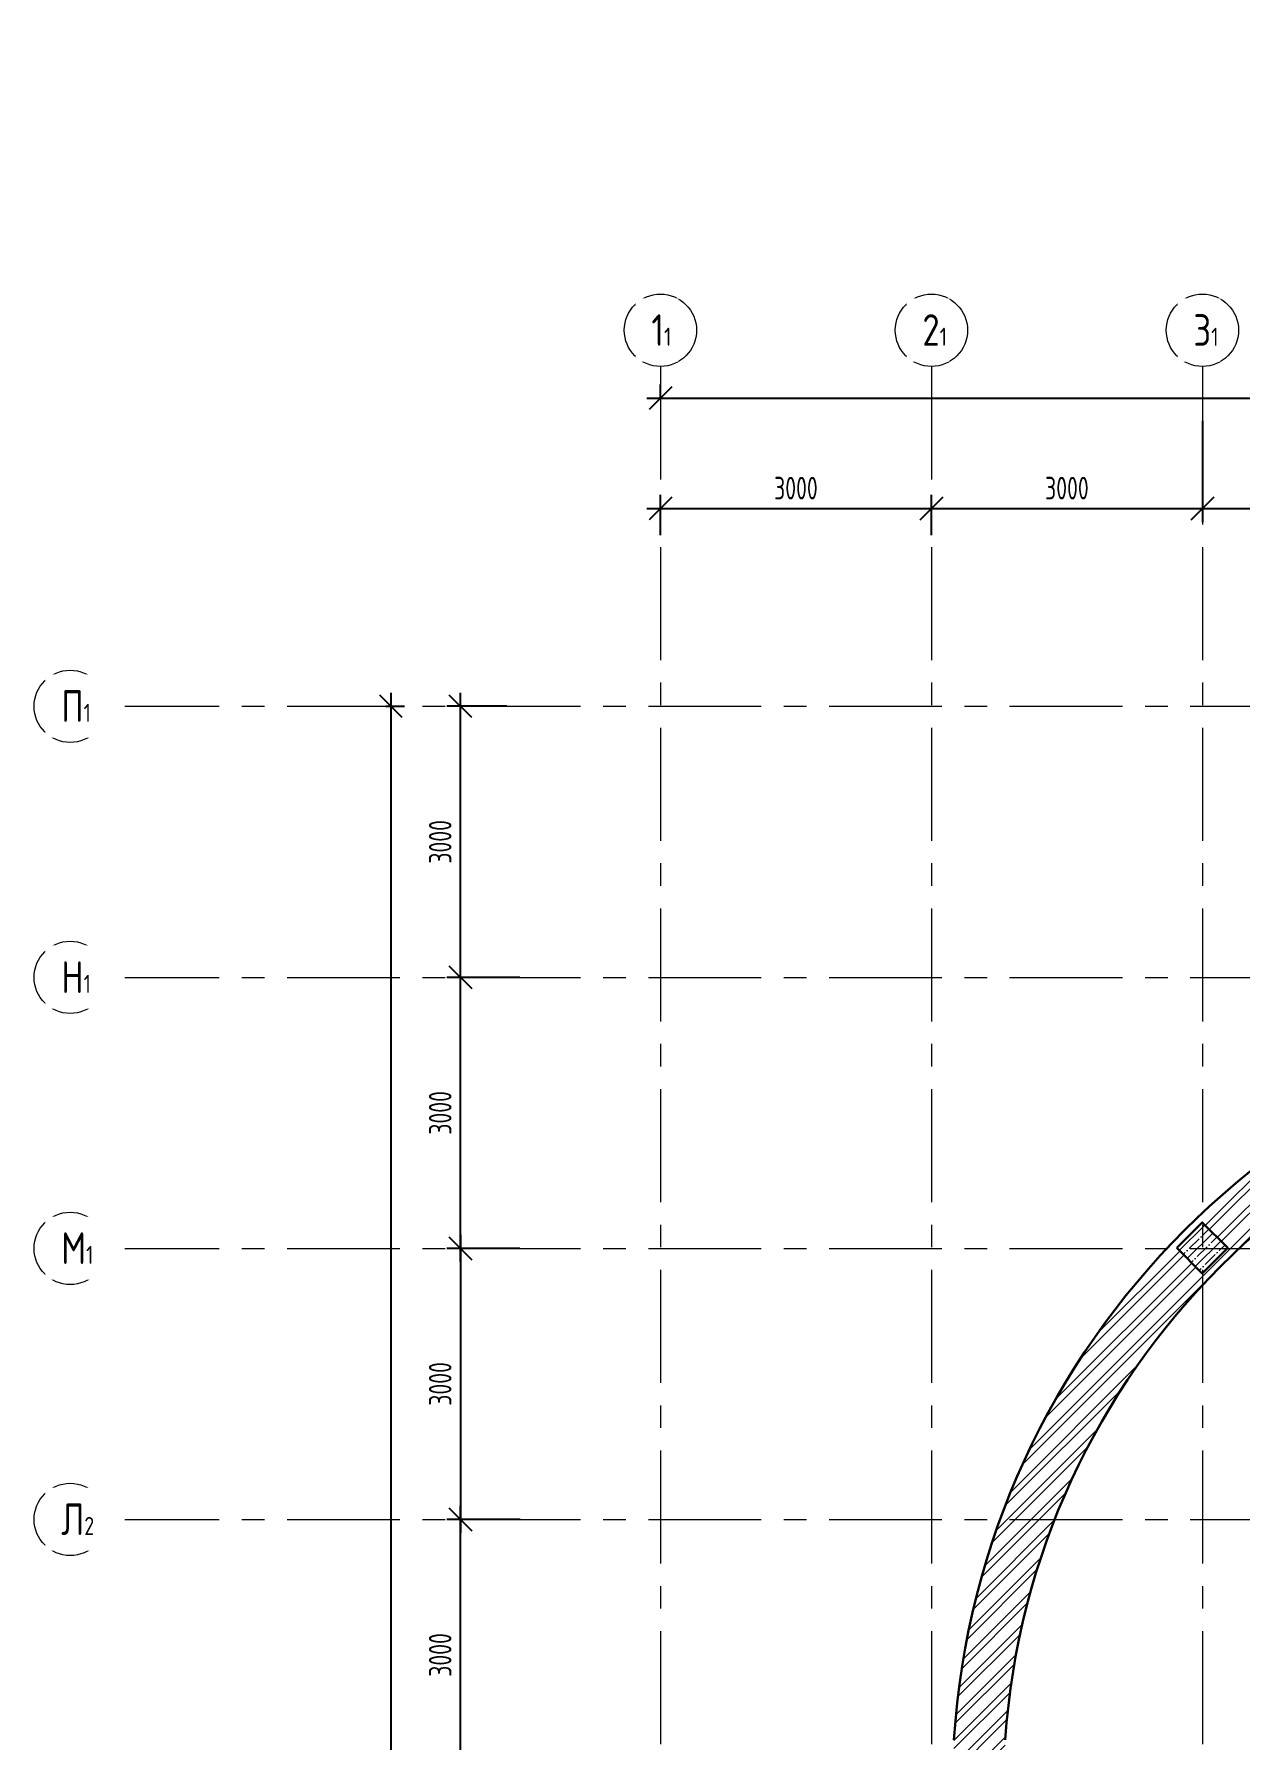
# Model space of a CAD drawing. Header units: millimetres. Extents: x -248073 to 8952771, y -150083 to 710860.
# Drawn here: x -13364 to -15, y -56045 to -37165 of the extents above; entities that cross this region are included whole.
import ezdxf
from ezdxf import colors
from ezdxf.entities.mleader import LeaderData, LeaderLine
from ezdxf.math import Vec2, Vec3

# ---------------------------------------------------------------- set-up
doc = ezdxf.new("R2010")
doc.units = ezdxf.units.MM
doc.linetypes.add('CENTER', pattern=[2, 1.25, -0.25, 0.25, -0.25])
doc.layers.get('Defpoints').update_dxf_attribs({"color": 8})
for name, color, linetype, lineweight in [('АР_Колонны', 5, 'Continuous', 30), ('АР_Колонны Штрих', 250, 'Continuous', 5), ('АР_МосжилНии_Стены', 202, 'Continuous', 30), ('АР_Оси', 193, 'Continuous', 9), ('АР_Оси размеры', 164, 'Continuous', 9), ('АР_Отметки', 250, 'Continuous', 15), ('АР_Штриховка кирпич', 250, 'Continuous', 9)]:
    doc.layers.add(name, color=color, linetype=linetype, lineweight=lineweight)
doc.styles.add('ISOCPEUR', font='', dxfattribs={"width": 0.7})
doc.styles.add('ГОСТ 2.304', font='', dxfattribs={"width": 0.7})
doc.styles.get('ISOCPEUR').set_extended_font_data('ISOCPEUR')
doc.styles.get('ГОСТ 2.304').set_extended_font_data('ISOCPEUR')
doc.dimstyles.new('СПДС', dxfattribs={"dimscale": 100, "dimtxt": 2.5, "dimasz": 2.5, "dimexe": 1.5, "dimexo": 0, "dimgap": 1, "dimtad": 1, "dimdec": 0, "dimrnd": 1, "dimtxsty": 'ГОСТ 2.304', "dimblk": 'OBLIQUE', "dimcen": 2.5, "dimdle": 1.5, "dimadec": 0, "dimazin": 2, "dimtfac": 0.75, "dimtdec": 0, "dimtmove": 1, "dimatfit": 3, "dimfxl": 1, "dimtolj": 1, "dimarcsym": 1})

# ---------------------------------------------------------------- blocks, each defined once
blk = doc.blocks.new('_Oblique')
at = {"color": 8, "linetype": 'ByBlock', "lineweight": -2}
blk.add_line((-0.5, -0.5), (0.5, 0.5), dxfattribs=at)
blk = doc.blocks.new('*D918')
at = {"layer": 'Defpoints', "color": 0, "ltscale": 100, "transparency": 16777216}
for p in [(-8643, -53605), (-7983, -53605), (-8131, -56605)]:
    blk.add_point(p, dxfattribs=at)
at = {"layer": 'АР_Оси размеры', "color": 8, "lineweight": -2, "ltscale": 100, "transparency": 16777216}
for p, q in [((-7983, -53605), (-8793, -53605)), ((-8643, -56755), (-8643, -53455)), ((-8131, -56605), (-8793, -56605))]:
    blk.add_line(p, q, dxfattribs=at)
at = {"layer": 'АР_Оси размеры', "color": 8, "lineweight": -2, "ltscale": 100, "transparency": 16777216, "xscale": 250, "yscale": 250, "zscale": 250}
for p, rotation in [((-8643, -53605), 90), ((-8643, -56605), 270)]:
    blk.add_blockref('_Oblique', p, dxfattribs=dict(at, rotation=rotation))
at = {"layer": 'АР_Оси размеры', "color": 8, "ltscale": 100, "transparency": 16777216, "insert": (-8868, -55105), "char_height": 250, "attachment_point": 5, "rotation": 90, "style": 'ГОСТ 2.304'}
blk.add_mtext('\\A1;3000', dxfattribs=at)
blk = doc.blocks.new('*D919')
at = {"layer": 'Defpoints', "color": 0, "ltscale": 100, "transparency": 16777216}
for p in [(-8643, -47605), (-8131, -47605), (-7988, -50605)]:
    blk.add_point(p, dxfattribs=at)
at = {"layer": 'АР_Оси размеры', "color": 8, "lineweight": -2, "ltscale": 100, "transparency": 16777216}
for p, q in [((-8643, -50755), (-8643, -47455)), ((-8131, -47605), (-8793, -47605)), ((-7988, -50605), (-8793, -50605))]:
    blk.add_line(p, q, dxfattribs=at)
at = {"layer": 'АР_Оси размеры', "color": 8, "lineweight": -2, "ltscale": 100, "transparency": 16777216, "xscale": 250, "yscale": 250, "zscale": 250}
for p, rotation in [((-8643, -47605), 90), ((-8643, -50605), 270)]:
    blk.add_blockref('_Oblique', p, dxfattribs=dict(at, rotation=rotation))
at = {"layer": 'АР_Оси размеры', "color": 8, "ltscale": 100, "transparency": 16777216, "insert": (-8868, -49105), "char_height": 250, "attachment_point": 5, "rotation": 90, "style": 'ГОСТ 2.304'}
blk.add_mtext('\\A1;3000', dxfattribs=at)
blk = doc.blocks.new('*D920')
at = {"layer": 'Defpoints', "color": 0, "ltscale": 100, "transparency": 16777216}
for p in [(-8643, -44605), (-8131, -44605), (-7988, -47605)]:
    blk.add_point(p, dxfattribs=at)
at = {"layer": 'АР_Оси размеры', "color": 8, "lineweight": -2, "ltscale": 100, "transparency": 16777216}
for p, q in [((-8643, -47755), (-8643, -44455)), ((-8131, -44605), (-8793, -44605)), ((-7988, -47605), (-8793, -47605))]:
    blk.add_line(p, q, dxfattribs=at)
at = {"layer": 'АР_Оси размеры', "color": 8, "lineweight": -2, "ltscale": 100, "transparency": 16777216, "xscale": 250, "yscale": 250, "zscale": 250}
for p, rotation in [((-8643, -44605), 90), ((-8643, -47605), 270)]:
    blk.add_blockref('_Oblique', p, dxfattribs=dict(at, rotation=rotation))
at = {"layer": 'АР_Оси размеры', "color": 8, "ltscale": 100, "transparency": 16777216, "insert": (-8868, -46105), "char_height": 250, "attachment_point": 5, "rotation": 90, "style": 'ГОСТ 2.304'}
blk.add_mtext('\\A1;3000', dxfattribs=at)
blk = doc.blocks.new('*D921')
at = {"layer": 'Defpoints', "color": 0, "ltscale": 100, "transparency": 16777216}
for p in [(-9469, -44605), (-9469, -92520), (-9413, -92520)]:
    blk.add_point(p, dxfattribs=at)
at = {"layer": 'АР_Оси размеры', "color": 8, "lineweight": -2, "ltscale": 100, "transparency": 16777216}
for p, q in [((-9413, -44455), (-9413, -92670)), ((-9469, -44605), (-9263, -44605)), ((-9469, -92520), (-9263, -92520))]:
    blk.add_line(p, q, dxfattribs=at)
at = {"layer": 'АР_Оси размеры', "color": 8, "lineweight": -2, "ltscale": 100, "transparency": 16777216, "xscale": 250, "yscale": 250, "zscale": 250}
for p, rotation in [((-9413, -44605), 90), ((-9413, -92520), 270)]:
    blk.add_blockref('_Oblique', p, dxfattribs=dict(at, rotation=rotation))
at = {"layer": 'АР_Оси размеры', "color": 8, "ltscale": 100, "transparency": 16777216, "insert": (-9640, -68563), "char_height": 250, "attachment_point": 5, "rotation": 90, "style": 'ГОСТ 2.304'}
blk.add_mtext('\\A1;47915', dxfattribs=at)
blk = doc.blocks.new('*D948')
at = {"layer": 'Defpoints', "color": 0, "ltscale": 100, "transparency": 16777216}
for p in [(-7988, -50605), (-8643, -53605), (-7983, -53605)]:
    blk.add_point(p, dxfattribs=at)
at = {"layer": 'АР_Оси размеры', "color": 8, "lineweight": -2, "ltscale": 100, "transparency": 16777216}
for p, q in [((-8643, -50455), (-8643, -53755)), ((-7988, -50605), (-8793, -50605)), ((-7983, -53605), (-8793, -53605))]:
    blk.add_line(p, q, dxfattribs=at)
at = {"layer": 'АР_Оси размеры', "color": 8, "lineweight": -2, "ltscale": 100, "transparency": 16777216, "xscale": 250, "yscale": 250, "zscale": 250}
for p, rotation in [((-8643, -50605), 90), ((-8643, -53605), 270)]:
    blk.add_blockref('_Oblique', p, dxfattribs=dict(at, rotation=rotation))
at = {"layer": 'АР_Оси размеры', "color": 8, "ltscale": 100, "transparency": 16777216, "insert": (-8868, -52105), "char_height": 250, "attachment_point": 5, "rotation": 90, "style": 'ГОСТ 2.304'}
blk.add_mtext('\\A1;3000', dxfattribs=at)
blk = doc.blocks.new('*D935')
at = {"layer": 'Defpoints', "color": 0, "ltscale": 100, "transparency": 16777216}
for p in [(-3430, -42415), (-6430, -42709), (-3430, -42709)]:
    blk.add_point(p, dxfattribs=at)
at = {"layer": 'АР_Оси размеры', "color": 8, "lineweight": -2, "ltscale": 100, "transparency": 16777216}
for p, q in [((-6430, -42709), (-6430, -42265)), ((-3430, -42709), (-3430, -42265)), ((-6580, -42415), (-3280, -42415))]:
    blk.add_line(p, q, dxfattribs=at)
at = {"layer": 'АР_Оси размеры', "color": 8, "lineweight": -2, "ltscale": 100, "transparency": 16777216, "xscale": 250, "yscale": 250, "zscale": 250, "rotation": 180}
blk.add_blockref('_Oblique', (-6430, -42415), dxfattribs=at)
at = {"layer": 'АР_Оси размеры', "color": 8, "lineweight": -2, "ltscale": 100, "transparency": 16777216, "xscale": 250, "yscale": 250, "zscale": 250}
blk.add_blockref('_Oblique', (-3430, -42415), dxfattribs=at)
at = {"layer": 'АР_Оси размеры', "color": 8, "ltscale": 100, "transparency": 16777216, "insert": (-4930, -42190), "char_height": 250, "attachment_point": 5, "style": 'ГОСТ 2.304'}
blk.add_mtext('\\A1;3000', dxfattribs=at)
blk = doc.blocks.new('*D936')
at = {"layer": 'Defpoints', "color": 0, "ltscale": 100, "transparency": 16777216}
for p in [(-430, -41445), (-430, -42415), (-3430, -42709)]:
    blk.add_point(p, dxfattribs=at)
at = {"layer": 'АР_Оси размеры', "color": 8, "lineweight": -2, "ltscale": 100, "transparency": 16777216}
for p, q in [((-430, -41445), (-430, -42565)), ((-3430, -42709), (-3430, -42265)), ((-3580, -42415), (-280, -42415))]:
    blk.add_line(p, q, dxfattribs=at)
at = {"layer": 'АР_Оси размеры', "color": 8, "lineweight": -2, "ltscale": 100, "transparency": 16777216, "xscale": 250, "yscale": 250, "zscale": 250, "rotation": 180}
blk.add_blockref('_Oblique', (-3430, -42415), dxfattribs=at)
at = {"layer": 'АР_Оси размеры', "color": 8, "lineweight": -2, "ltscale": 100, "transparency": 16777216, "xscale": 250, "yscale": 250, "zscale": 250}
blk.add_blockref('_Oblique', (-430, -42415), dxfattribs=at)
at = {"layer": 'АР_Оси размеры', "color": 8, "ltscale": 100, "transparency": 16777216, "insert": (-1930, -42190), "char_height": 250, "attachment_point": 5, "style": 'ГОСТ 2.304'}
blk.add_mtext('\\A1;3000', dxfattribs=at)
blk = doc.blocks.new('*D937')
at = {"layer": 'Defpoints', "color": 0, "ltscale": 100, "transparency": 16777216}
for p in [(-430, -41445), (2570, -41827), (2570, -42415)]:
    blk.add_point(p, dxfattribs=at)
at = {"layer": 'АР_Оси размеры', "color": 8, "lineweight": -2, "ltscale": 100, "transparency": 16777216}
for p, q in [((-430, -41445), (-430, -42565)), ((2570, -41827), (2570, -42565)), ((-580, -42415), (2720, -42415))]:
    blk.add_line(p, q, dxfattribs=at)
at = {"layer": 'АР_Оси размеры', "color": 8, "lineweight": -2, "ltscale": 100, "transparency": 16777216, "xscale": 250, "yscale": 250, "zscale": 250, "rotation": 180}
blk.add_blockref('_Oblique', (-430, -42415), dxfattribs=at)
at = {"layer": 'АР_Оси размеры', "color": 8, "lineweight": -2, "ltscale": 100, "transparency": 16777216, "xscale": 250, "yscale": 250, "zscale": 250}
blk.add_blockref('_Oblique', (2570, -42415), dxfattribs=at)
at = {"layer": 'АР_Оси размеры', "color": 8, "ltscale": 100, "transparency": 16777216, "insert": (1070, -42190), "char_height": 250, "attachment_point": 5, "style": 'ГОСТ 2.304'}
blk.add_mtext('\\A1;3000', dxfattribs=at)
blk = doc.blocks.new('*D909')
at = {"layer": 'Defpoints', "color": 0, "ltscale": 100, "transparency": 16777216}
for p in [(-6430, -41193), (57080, -41193), (57080, -41193)]:
    blk.add_point(p, dxfattribs=at)
at = {"layer": 'АР_Оси размеры', "color": 8, "lineweight": -2, "ltscale": 100, "transparency": 16777216}
for p, q in [((-6430, -41193), (-6430, -41043)), ((57080, -41193), (57080, -41043)), ((-6580, -41193), (57230, -41193))]:
    blk.add_line(p, q, dxfattribs=at)
at = {"layer": 'АР_Оси размеры', "color": 8, "lineweight": -2, "ltscale": 100, "transparency": 16777216, "xscale": 250, "yscale": 250, "zscale": 250, "rotation": 180}
blk.add_blockref('_Oblique', (-6430, -41193), dxfattribs=at)
at = {"layer": 'АР_Оси размеры', "color": 8, "lineweight": -2, "ltscale": 100, "transparency": 16777216, "xscale": 250, "yscale": 250, "zscale": 250}
blk.add_blockref('_Oblique', (57080, -41193), dxfattribs=at)
at = {"layer": 'АР_Оси размеры', "color": 8, "ltscale": 100, "transparency": 16777216, "insert": (25325, -40968), "char_height": 250, "attachment_point": 5, "style": 'ГОСТ 2.304'}
blk.add_mtext('\\A1;63510', dxfattribs=at)
blk = doc.blocks.new('_DotSmall')
at = {"color": 8, "linetype": 'ByBlock', "const_width": 0.5}
blk.add_lwpolyline([(-0.0625, 0, 1), (0.0625, 0, 1)], format="xyb", close=True, dxfattribs=at)

msp = doc.modelspace()

# ---------------------------------------------------------------- hatches: boundary and pattern name
at = {"layer": 'АР_Колонны Штрих', "ltscale": 100}
h = msp.add_hatch(dxfattribs=at)
h.set_pattern_fill('ANSI35', color=8, scale=500)
h.set_pattern_definition([(45, (-957799.89, -10722.74), (-88.388348, 88.388348), []), (45, (-957711.5, -10722.74), (-88.388348, 88.388348), [156.25, -31.25, 0, -31.25])])
h.paths.add_polyline_path([(-432.01, -50317.45), (-714.86, -50600.29), (-432.01, -50883.13), (-149.17, -50600.29)])
at = {"layer": 'АР_Штриховка кирпич', "ltscale": 100}
h = msp.add_hatch(dxfattribs=at)
h.set_pattern_fill('ANSI32', color=8, scale=500)
h.set_pattern_definition([(45, (346742.01, -175205.68), (-132.58252, 132.58252), []), (45, (346830.4, -175205.68), (-132.58252, 132.58252), [])])
h.paths.add_polyline_path([(-430.06, -50881.18), (-432.01, -50883.13), (-710.14, -50605), (-432.01, -50317.45), (-149.17, -50600.29)], flags=16)
edge = h.paths.add_edge_path()
edge.add_line((-2490.06, -56345), (-2613.36, -56345))
edge.add_line((-2613.36, -56345), (-2613.36, -56045))
edge.add_arc((5578.14, -56613.2), 8211.19, 93.967965, 176.032035, ccw=False)
edge.add_line((5009.94, -48421.7), (5009.94, -47854.78))
edge.add_arc((5569.89, -56604.86), 8767.98, 93.661589, 123.745076)
edge.add_arc((5569.94, -56605), 8768.12, 123.744822, 152.844957)
edge.add_arc((5569.94, -56605), 8768.12, 152.844957, 176.338157)
edge.add_line((-3180.28, -56045), (-3180.28, -56345))
edge.add_line((-3180.28, -56345), (-6690.06, -56344.86))
edge.add_line((-6690.06, -56344.86), (-6690.06, -58445.67))
edge.add_line((-6690.06, -58445.67), (-6571.15, -58445.67))
edge.add_line((-6571.15, -58445.67), (-6571.15, -58561.6))
edge.add_line((-6571.15, -58561.6), (-6180.06, -58561.6))
edge.add_line((-6180.06, -58561.6), (-6180.06, -56855))
edge.add_line((-6180.06, -56855), (-2490.06, -56855.28))
edge.add_line((-2490.06, -56855.28), (-2490.06, -56345))

# ---------------------------------------------------------------- linework, layer by layer
at = {"layer": 'АР_Колонны', "color": 8, "ltscale": 100}
msp.add_lwpolyline([(-714.86, -50600.29), (-432.01, -50317.45), (-149.17, -50600.29), (-432.01, -50883.13)], close=True, dxfattribs=at)
at = {"layer": 'АР_МосжилНии_Стены', "color": 8, "ltscale": 100}
for radius, start, end in [(8768.12, 93.661843, 176.338157), (8202.44, 93.914764, 176.085236)]:
    msp.add_arc((5569.94, -56605), radius, start, end, dxfattribs=at)
at = {"layer": 'АР_Оси', "color": 8, "linetype": 'CENTER', "ltscale": 1000}
for p, q in [((-6430.06, -40842.53), (-6430.06, -96574.88)), ((-3430.06, -40842.53), (-3430.06, -96574.88)), ((-430.06, -40842.53), (-430.06, -96574.88)), ((-12563.76, -44605), (70614.65, -44605)), ((-12563.76, -47605), (70614.65, -47605)), ((-12563.76, -50605), (70614.65, -50605)), ((-12563.76, -53605), (70614.65, -53605))]:
    msp.add_line(p, q, dxfattribs=at)
at = {"layer": 'АР_Оси', "color": 8, "ltscale": 0.5}
for centre in [(-6430.06, -40442.53), (-3430.06, -40442.53), (-430.06, -40442.53), (-12963.76, -44605), (-12963.76, -47605), (-12963.76, -50605), (-12963.76, -53605)]:
    msp.add_circle(centre, 400, dxfattribs=at)

# ---------------------------------------------------------------- dimensions: what is measured, and where the dimension line sits
at = {"layer": 'АР_Оси размеры', "color": 8, "ltscale": 100}
for base, p1, p2, picture, middle in [((-430.06, -42414.9), (-3430.06, -42708.77), (-430.06, -41445.12), '*D936', (-1930.06, -42189.9)), ((2569.94, -42414.9), (-430.06, -41445.12), (2569.94, -41827.15), '*D937', (1069.94, -42189.9)), ((-3430.06, -42414.9), (-6430.06, -42708.77), (-3430.06, -42708.77), '*D935', (-4930.06, -42189.9))]:
    dim = msp.add_linear_dim(base=base, p1=p1, p2=p2, dimstyle='СПДС', override={"dimclrd": 8, "dimclre": 8, "dimclrt": 8}, dxfattribs=at)
    dim.commit()
    dim.dimension.update_dxf_attribs({"geometry": picture, "text_midpoint": middle})
for base, p1, p2, picture, middle in [((-9413.31, -92520), (-9469.12, -44605), (-9469.12, -92520), '*D921', (-9639.92, -68562.5)), ((-8642.74, -44605), (-7988.47, -47605), (-8131.48, -44605), '*D920', (-8867.74, -46105)), ((-8642.74, -47605), (-7988.47, -50605), (-8131.48, -47605), '*D919', (-8867.74, -49105)), ((-8642.74, -53605), (-7988.47, -50605), (-7983.31, -53605), '*D948', (-8867.74, -52105)), ((-8642.74, -53605), (-8131.48, -56605), (-7983.31, -53605), '*D918', (-8867.74, -55105))]:
    dim = msp.add_linear_dim(base=base, p1=p1, p2=p2, angle=90, dimstyle='СПДС', override={"dimclrd": 8, "dimclre": 8, "dimclrt": 8}, dxfattribs=at)
    dim.commit()
    dim.dimension.update_dxf_attribs({"geometry": picture, "text_midpoint": middle})

# ---------------------------------------------------------------- next in the draw order: texts
at = {"layer": 'АР_Оси', "color": 8, "char_height": 350, "attachment_point": 1, "line_spacing_factor": 1.149209, "style": 'ГОСТ 2.304', "bg_fill": 2}
for s, insert, width in [('{\\W0.8;1\\H0.57143x;1}', (-6529.88, -40264.75), 123.8671), ('{\\W0.8;2\\H0.57143x;1}', (-3529.88, -40264.75), 123.8671), ('{\\W0.8;3\\H0.57143x;1}', (-529.88, -40264.75), 123.8671), ('{\\W0.8;П\\H0.57143x;1}', (-13063.58, -44427.22), 528.8202), ('{\\W0.8;Н\\H0.57143x;1}', (-13063.58, -47427.22), 528.8202), ('{\\W0.8;М\\H0.57143x;1}', (-13063.58, -50427.22), 528.8202), ('{\\W0.8;Л\\H0.57143x;2}', (-13063.58, -53427.22), 528.8202)]:
    msp.add_mtext(s, dxfattribs=dict(at, insert=insert, width=width))

# ---------------------------------------------------------------- next in the draw order: dimensions: what is measured, and where the dimension line sits
at = {"layer": 'АР_Оси размеры', "color": 8, "ltscale": 100}
dim = msp.add_linear_dim(base=(57079.94, -41192.53), p1=(-6430.06, -41192.53), p2=(57079.94, -41192.53), dimstyle='СПДС', override={"dimclrd": 8, "dimclre": 8, "dimclrt": 8}, dxfattribs=at)
dim.commit()
dim.dimension.update_dxf_attribs({"geometry": '*D909', "text_midpoint": (25324.94, -40967.53)})

# ---------------------------------------------------------------- next in the draw order: leaders
at = {"layer": 'АР_Отметки', "color": 8}
ml = msp.add_multileader_mtext('Standard', dxfattribs=at)
ml.set_content('{\\W0.8;-2,400}', color=8, style='ISOCPEUR')
ml.set_leader_properties(color=8, linetype='Continuous', lineweight=-1)
ml.set_arrow_properties(name='DOTSMALL')
ml.build(insert=Vec2(0, 0))
ml.multileader.update_dxf_attribs({"has_text_frame": 1, "text_left_attachment_type": 4, "text_right_attachment_type": 4, "dogleg_length": 100, "arrow_head_size": 180})
ctx = ml.context
ctx.base_point, ctx.char_height, ctx.arrow_head_size, ctx.landing_gap_size, ctx.plane_origin = Vec3(-1815.17, -72326.28), 250, 180, 50, Vec3(-1896.57, -73604.4)
ctx.left_attachment, ctx.right_attachment = 4, 4
notes = []
notes.append((ctx, [(0, (0, 0, 0), (0, 0), (1, 0), 1, [])]))
ctx.mtext.insert, ctx.mtext.width, ctx.mtext.defined_height, ctx.mtext.line_spacing_style, ctx.mtext.flow_direction = Vec3(-1765.17, -71992.95), 769.989, 343.89, 2, 5
for ctx, leaders in notes:
    for number, flags, end, landing, length, lines in leaders:
        leader = LeaderData()
        leader.index, (leader.has_last_leader_line, leader.has_dogleg_vector, leader.attachment_direction) = number, flags
        leader.last_leader_point, leader.dogleg_vector, leader.dogleg_length = Vec3(end), Vec3(landing), length
        for number, points, colour, breaks in lines:
            line = LeaderLine()
            line.index, line.vertices, line.color, line.breaks = number, Vec3.list(points), colors.encode_raw_color(colour), breaks
            leader.lines.append(line)
        ctx.leaders.append(leader)

doc.saveas('drawing.dxf')
